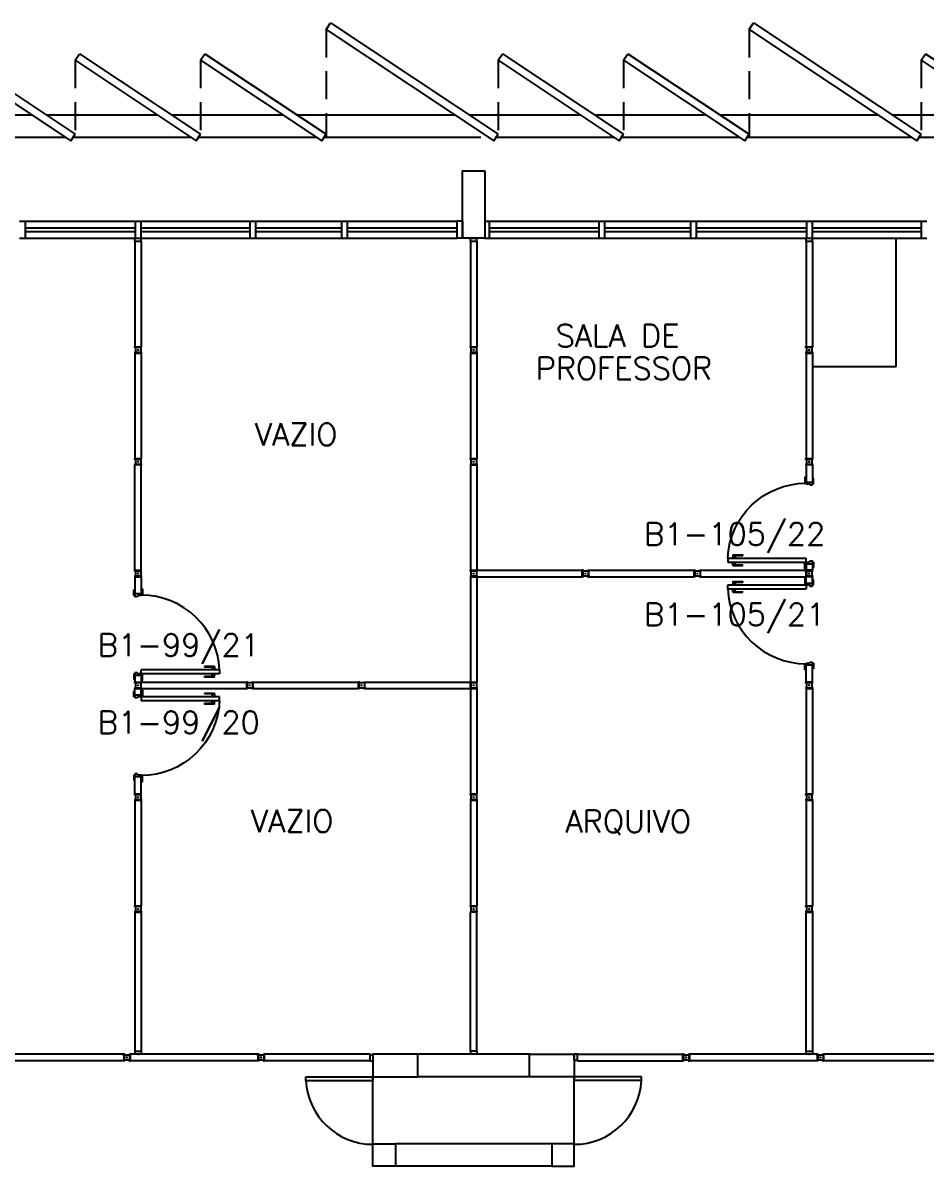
# Model space of a CAD drawing. Header units: millimetres. Extents: x 4436 to 4619, y 1272 to 1428.
# Drawn here: x 4536.43 to 4544.51, y 1346.31 to 1356.53 of the extents above; entities that cross this region are included whole.
import ezdxf

# ---------------------------------------------------------------- set-up
doc = ezdxf.new("R2010")
doc.units = ezdxf.units.MM
doc.linetypes.add('HIDDEN', pattern=[0.375, 0.25, -0.125])
for name, color, linetype in [('ALV', 2, 'Continuous'), ('ALVV', 1, 'Continuous'), ('DIV2', 2, 'Continuous'), ('ENDEREÇO', 2, 'Continuous'), ('ESTR', 3, 'Continuous'), ('JANELA', 1, 'Continuous'), ('MACANETA', 2, 'Continuous'), ('PEÇAS', 1, 'Continuous'), ('PISO', 1, 'Continuous'), ('PORTA', 2, 'Continuous'), ('PROJ', 1, 'HIDDEN'), ('TEXTO', 2, 'Continuous')]:
    doc.layers.add(name, color=color, linetype=linetype)
doc.styles.add('UNB1-100', font='simplex.shx', dxfattribs={"height": 0.2})

# ---------------------------------------------------------------- blocks, each defined once
blk = doc.blocks.new('DIV12')
for p, q in [((-0.0051, 0), (0.0051, 0)), ((0, -0.0051), (0, 0.0051)), ((0.0285, 0.0285), (1.1715, 0.0285)), ((0.0285, -0.0285), (0.0285, 0.0285)), ((1.1715, -0.0285), (1.1715, 0.0285)), ((1.1949, 0), (1.2051, 0)), ((1.2, -0.0051), (1.2, 0.0051)), ((0.0285, -0.0285), (1.1715, -0.0285))]:
    blk.add_line(p, q)
blk = doc.blocks.new('DIV10')
for p, q in [((-0.0051, 0), (0.0051, 0)), ((0, -0.0051), (0, 0.0051)), ((0.0285, 0.0285), (0.9715, 0.0285)), ((0.0285, -0.0285), (0.0285, 0.0285)), ((0.9715, -0.0285), (0.9715, 0.0285)), ((0.9949, 0), (1.0051, 0)), ((1, -0.0051), (1, 0.0051)), ((0.0285, -0.0285), (0.9715, -0.0285))]:
    blk.add_line(p, q)
blk = doc.blocks.new('MTT')
for p, q in [((-0.029, 0.018), (-0.029, 0.029)), ((-0.019, 0.029), (-0.029, 0.029)), ((-0.024, 0.018), (-0.029, 0.018)), ((-0.024, 0.018), (-0.024, -0.019)), ((-0.019, 0.024), (-0.019, 0.029)), ((-0.019, 0.024), (0.018, 0.024)), ((-0.005, 0), (0.005, 0)), ((0, -0.005), (0, 0.005)), ((0.018, 0.024), (0.018, 0.029)), ((0.018, 0.029), (0.029, 0.029)), ((0.024, 0.018), (0.029, 0.018)), ((0.024, 0.018), (0.024, -0.019)), ((0.029, 0.018), (0.029, 0.029)), ((-0.029, -0.019), (-0.024, -0.019)), ((-0.029, -0.019), (-0.029, -0.029)), ((-0.019, -0.029), (-0.029, -0.029)), ((0.018, -0.024), (-0.019, -0.024)), ((-0.019, -0.024), (-0.019, -0.029)), ((0.018, -0.024), (0.018, -0.029)), ((0.018, -0.029), (0.029, -0.029)), ((0.029, -0.019), (0.024, -0.019)), ((0.029, -0.019), (0.029, -0.029))]:
    blk.add_line(p, q)
blk = doc.blocks.new('IMTT')
for p, q in [((-0.005, 0), (0.005, 0)), ((0.029, 0.029), (0, 0.029)), ((0, -0.028), (0, 0.029)), ((0.029, -0.028), (0, -0.028))]:
    blk.add_line(p, q)
blk = doc.blocks.new('DIV13')
for p, q in [((-0.029, 1.272), (-0.029, 0.028)), ((-0.029, 1.272), (0.028, 1.272)), ((-0.005, 1.3), (0.005, 1.3)), ((0, 1.305), (0, 1.295)), ((0.028, 1.272), (0.028, 0.028)), ((-0.029, 0.028), (0.028, 0.028)), ((-0.005, 0), (0.005, 0)), ((0.005, 0), (-0.005, 0)), ((0.005, 0), (-0.005, 0)), ((0, 0.005), (0, -0.005)), ((0, 0.005), (0, -0.005)), ((0, 0.005), (0, -0.005))]:
    blk.add_line(p, q)
blk = doc.blocks.new('DOOR70')
at = {"layer": 'MACANETA', "color": 1}
for p, q in [((-0.015, -0.565), (-0.01, -0.565)), ((-0.015, -0.655), (-0.015, -0.565)), ((-0.01, -0.655), (-0.01, -0.565)), ((0.08, -0.565), (0.075, -0.565)), ((0.075, -0.655), (0.075, -0.565)), ((0.08, -0.655), (0.08, -0.565)), ((-0.015, -0.655), (0.012, -0.655)), ((-0.01, -0.635), (0.012, -0.635)), ((0.012, -0.663), (0.012, -0.628)), ((0.012, -0.628), (0.015, -0.628)), ((0.012, -0.663), (0.015, -0.663)), ((0.053, -0.628), (0.05, -0.628)), ((0.053, -0.663), (0.05, -0.663)), ((0.053, -0.663), (0.053, -0.628)), ((0.075, -0.635), (0.053, -0.635)), ((0.08, -0.655), (0.053, -0.655))]:
    blk.add_line(p, q, dxfattribs=at)
at = {"layer": 'PORTA'}
for p, q in [((0.015, -0.7), (0.015, 0)), ((0.015, 0), (0.05, 0)), ((0.05, -0.7), (0.05, 0)), ((0.05, -0.7), (0.015, -0.7))]:
    blk.add_line(p, q, dxfattribs=at)
at = {"layer": 'PORTA', "color": 1}
blk.add_arc((0.02, 0), 0.7, 272.4563, 0, dxfattribs=at)

msp = doc.modelspace()

# ---------------------------------------------------------------- linework, layer by layer
at = {"layer": 'ALV'}
for p, q in [((4535.40201, 1356.53201), (4536.90181, 1355.53673)), ((4539.14531, 1356.47369), (4539.18401, 1356.53201)), ((4539.18401, 1356.53201), (4540.68381, 1355.53673)), ((4542.92731, 1356.47369), (4542.96601, 1356.53201)), ((4542.96601, 1356.53201), (4544.46581, 1355.53673)), ((4535.36331, 1356.47369), (4536.86311, 1355.4784)), ((4539.14531, 1356.47369), (4540.64511, 1355.4784)), ((4542.92731, 1356.47369), (4544.42711, 1355.4784)), ((4536.90181, 1356.19722), (4536.94052, 1356.25555)), ((4536.90181, 1356.19722), (4537.985, 1355.4784)), ((4536.94052, 1356.25555), (4538.02371, 1355.53673)), ((4538.02371, 1356.19722), (4538.06241, 1356.25555)), ((4538.02371, 1356.19722), (4539.1069, 1355.4784)), ((4538.06241, 1356.25555), (4539.1456, 1355.53673)), ((4540.68351, 1356.19722), (4540.72222, 1356.25555)), ((4540.68351, 1356.19722), (4541.7667, 1355.4784)), ((4540.72222, 1356.25555), (4541.80541, 1355.53673)), ((4541.80541, 1356.19722), (4541.84412, 1356.25555)), ((4541.80541, 1356.19722), (4542.8886, 1355.4784)), ((4541.84412, 1356.25555), (4542.92731, 1355.53673)), ((4544.46581, 1356.19722), (4544.50452, 1356.25555)), ((4544.46581, 1356.19722), (4545.549, 1355.4784)), ((4544.50452, 1356.25555), (4545.58771, 1355.53673)), ((4536.86311, 1355.4784), (4536.90181, 1355.53673)), ((4537.985, 1355.4784), (4538.02371, 1355.53673)), ((4539.1069, 1355.4784), (4539.1456, 1355.53673)), ((4540.64511, 1355.4784), (4540.68381, 1355.53673)), ((4541.7667, 1355.4784), (4541.80541, 1355.53673)), ((4542.8886, 1355.4784), (4542.92731, 1355.53673)), ((4544.42711, 1355.4784), (4544.46581, 1355.53673)), ((4536.40441, 1354.75756), (4536.45441, 1354.75756)), ((4536.45441, 1354.75756), (4536.45441, 1354.60756)), ((4537.43941, 1354.75756), (4537.43941, 1354.60756)), ((4537.43941, 1354.75756), (4537.48941, 1354.75756)), ((4537.48941, 1354.75756), (4537.48941, 1354.60756)), ((4538.46441, 1354.75756), (4538.51441, 1354.75756)), ((4538.46441, 1354.75756), (4538.46441, 1354.60756)), ((4538.51441, 1354.75756), (4538.51441, 1354.60756)), ((4539.28441, 1354.75756), (4539.33441, 1354.75756)), ((4539.28441, 1354.75756), (4539.28441, 1354.60756)), ((4539.33441, 1354.75756), (4539.33441, 1354.60756)), ((4540.31441, 1354.75756), (4540.31441, 1354.60756)), ((4540.36441, 1354.75756), (4540.31441, 1354.75756)), ((4540.36441, 1354.75756), (4540.36441, 1354.60756)), ((4540.56441, 1354.75756), (4540.56441, 1354.60756)), ((4540.56441, 1354.75756), (4540.60441, 1354.75756)), ((4540.60441, 1354.75756), (4540.60441, 1354.60756)), ((4541.58441, 1354.75756), (4541.63441, 1354.75756)), ((4541.58441, 1354.75756), (4541.58441, 1354.60756)), ((4541.63441, 1354.75756), (4541.63441, 1354.60756)), ((4542.40441, 1354.75756), (4542.45441, 1354.75756)), ((4542.40441, 1354.75756), (4542.40441, 1354.60756)), ((4542.45441, 1354.75756), (4542.45441, 1354.60756)), ((4543.43941, 1354.75756), (4543.43941, 1354.60756)), ((4543.43941, 1354.75756), (4543.48941, 1354.75756)), ((4543.48941, 1354.75756), (4543.48941, 1354.60756)), ((4544.46441, 1354.75756), (4544.51441, 1354.75756)), ((4544.46441, 1354.75756), (4544.46441, 1354.60756)), ((4536.40441, 1354.60756), (4536.45441, 1354.60756)), ((4537.43941, 1354.60756), (4537.48941, 1354.60756)), ((4538.46441, 1354.60756), (4538.51441, 1354.60756)), ((4539.28441, 1354.60756), (4539.33441, 1354.60756)), ((4540.36441, 1354.60756), (4540.31441, 1354.60756)), ((4540.56441, 1354.60756), (4540.60441, 1354.60756)), ((4541.58441, 1354.60756), (4541.63441, 1354.60756)), ((4542.40441, 1354.60756), (4542.45441, 1354.60756)), ((4543.43941, 1354.60756), (4543.48941, 1354.60756)), ((4544.46441, 1354.60756), (4544.51441, 1354.60756)), ((4540.96441, 1347.30756), (4539.96441, 1347.30756)), ((4540.96441, 1347.10756), (4539.96441, 1347.10756)), ((4541.16441, 1346.50756), (4539.76441, 1346.50756)), ((4541.16441, 1346.30756), (4539.76441, 1346.30756))]:
    msp.add_line(p, q, dxfattribs=at)
at = {"layer": 'DIV2'}
for p, q in [((4543.46951, 1352.60756), (4543.45931, 1352.60756)), ((4543.46441, 1352.61266), (4543.46441, 1352.60246)), ((4543.49291, 1352.57906), (4543.43591, 1352.57906)), ((4543.43591, 1352.57906), (4543.43591, 1352.42506)), ((4543.49291, 1352.57906), (4543.49291, 1352.42506)), ((4543.42591, 1352.47006), (4543.42591, 1352.42006)), ((4543.43591, 1352.47006), (4543.42591, 1352.47006)), ((4543.42591, 1352.42006), (4543.43591, 1352.42006)), ((4543.43591, 1352.42506), (4543.43591, 1352.42006)), ((4543.43591, 1352.42506), (4543.49291, 1352.42506)), ((4543.43591, 1352.42006), (4543.43591, 1352.41006)), ((4543.43591, 1352.41006), (4543.47091, 1352.41006)), ((4543.47091, 1352.41006), (4543.47091, 1352.40006)), ((4543.47091, 1352.40006), (4543.49291, 1352.40006)), ((4543.50291, 1352.46006), (4543.49291, 1352.46006)), ((4543.49291, 1352.42506), (4543.49291, 1352.41006)), ((4543.49291, 1352.41006), (4543.50291, 1352.41006)), ((4543.49291, 1352.40006), (4543.49291, 1352.41006)), ((4543.50291, 1352.41006), (4543.50291, 1352.46006)), ((4543.42591, 1351.70006), (4543.43591, 1351.70006)), ((4543.42591, 1351.65006), (4543.42591, 1351.70006)), ((4543.43591, 1351.71006), (4543.47091, 1351.71006)), ((4543.43591, 1351.70006), (4543.43591, 1351.71006)), ((4543.43591, 1351.69506), (4543.43591, 1351.70006)), ((4543.43591, 1351.69506), (4543.43591, 1351.63606)), ((4543.43591, 1351.69506), (4543.49291, 1351.69506)), ((4543.47091, 1351.72006), (4543.49291, 1351.72006)), ((4543.47091, 1351.71006), (4543.47091, 1351.72006)), ((4543.49291, 1351.72006), (4543.49291, 1351.71006)), ((4543.49291, 1351.69506), (4543.49291, 1351.71006)), ((4543.49291, 1351.71006), (4543.50291, 1351.71006)), ((4543.49291, 1351.69506), (4543.49291, 1351.63606)), ((4543.50291, 1351.71006), (4543.50291, 1351.66006)), ((4537.43591, 1351.57906), (4537.49291, 1351.57906)), ((4537.43591, 1351.57906), (4537.43591, 1351.42506)), ((4537.45931, 1351.60756), (4537.46951, 1351.60756)), ((4537.46441, 1351.61266), (4537.46441, 1351.60246)), ((4537.49291, 1351.57906), (4537.49291, 1351.42506)), ((4543.43591, 1351.65006), (4543.42591, 1351.65006)), ((4543.49291, 1351.63606), (4543.43591, 1351.63606)), ((4543.49291, 1351.57906), (4543.43591, 1351.57906)), ((4543.43591, 1351.52006), (4543.43591, 1351.57906)), ((4543.46951, 1351.60756), (4543.45931, 1351.60756)), ((4543.46951, 1351.60756), (4543.45931, 1351.60756)), ((4543.46441, 1351.60246), (4543.46441, 1351.61266)), ((4543.46441, 1351.61266), (4543.46441, 1351.60246)), ((4543.50291, 1351.66006), (4543.49291, 1351.66006)), ((4543.49291, 1351.52006), (4543.49291, 1351.57906)), ((4537.49291, 1351.47006), (4537.50291, 1351.47006)), ((4537.50291, 1351.47006), (4537.50291, 1351.42006)), ((4543.42591, 1351.56506), (4543.42591, 1351.51506)), ((4543.43591, 1351.56506), (4543.42591, 1351.56506)), ((4543.42591, 1351.51506), (4543.43591, 1351.51506)), ((4543.43591, 1351.52006), (4543.43591, 1351.51506)), ((4543.43591, 1351.52006), (4543.49291, 1351.52006)), ((4543.43591, 1351.51506), (4543.43591, 1351.50506)), ((4543.43591, 1351.50506), (4543.47091, 1351.50506)), ((4543.47091, 1351.50506), (4543.47091, 1351.49506)), ((4543.47091, 1351.49506), (4543.49291, 1351.49506)), ((4543.50291, 1351.55506), (4543.49291, 1351.55506)), ((4543.49291, 1351.52006), (4543.49291, 1351.50506)), ((4543.49291, 1351.50506), (4543.50291, 1351.50506)), ((4543.49291, 1351.49506), (4543.49291, 1351.50506)), ((4543.50291, 1351.50506), (4543.50291, 1351.55506)), ((4537.42591, 1351.46006), (4537.43591, 1351.46006)), ((4537.42591, 1351.41006), (4537.42591, 1351.46006)), ((4537.43591, 1351.41006), (4537.42591, 1351.41006)), ((4537.43591, 1351.42506), (4537.43591, 1351.41006)), ((4537.49291, 1351.42506), (4537.43591, 1351.42506)), ((4537.43591, 1351.40006), (4537.43591, 1351.41006)), ((4537.45791, 1351.40006), (4537.43591, 1351.40006)), ((4537.45791, 1351.41006), (4537.45791, 1351.40006)), ((4537.49291, 1351.41006), (4537.45791, 1351.41006)), ((4537.49291, 1351.42506), (4537.49291, 1351.42006)), ((4537.49291, 1351.42006), (4537.49291, 1351.41006)), ((4537.50291, 1351.42006), (4537.49291, 1351.42006)), ((4543.42591, 1350.79506), (4543.43591, 1350.79506)), ((4543.42591, 1350.74506), (4543.42591, 1350.79506)), ((4543.43591, 1350.80506), (4543.47091, 1350.80506)), ((4543.43591, 1350.79506), (4543.43591, 1350.80506)), ((4543.43591, 1350.79006), (4543.43591, 1350.79506)), ((4543.43591, 1350.63606), (4543.43591, 1350.79006)), ((4543.43591, 1350.79006), (4543.49291, 1350.79006)), ((4543.47091, 1350.81506), (4543.49291, 1350.81506)), ((4543.47091, 1350.80506), (4543.47091, 1350.81506)), ((4543.49291, 1350.81506), (4543.49291, 1350.80506)), ((4543.49291, 1350.79006), (4543.49291, 1350.80506)), ((4543.49291, 1350.80506), (4543.50291, 1350.80506)), ((4543.49291, 1350.63606), (4543.49291, 1350.79006)), ((4543.50291, 1350.75506), (4543.49291, 1350.75506)), ((4543.50291, 1350.80506), (4543.50291, 1350.75506)), ((4537.42591, 1350.71006), (4537.42591, 1350.66006)), ((4537.43591, 1350.71006), (4537.42591, 1350.71006)), ((4537.42591, 1350.66006), (4537.43591, 1350.66006)), ((4537.43591, 1350.72006), (4537.43591, 1350.71006)), ((4537.45791, 1350.72006), (4537.43591, 1350.72006)), ((4537.43591, 1350.69506), (4537.43591, 1350.71006)), ((4537.43591, 1350.69506), (4537.43591, 1350.63606)), ((4537.49291, 1350.69506), (4537.43591, 1350.69506)), ((4537.45791, 1350.71006), (4537.45791, 1350.72006)), ((4537.49291, 1350.71006), (4537.45791, 1350.71006)), ((4537.49291, 1350.70006), (4537.49291, 1350.71006)), ((4537.49291, 1350.69506), (4537.49291, 1350.70006)), ((4537.50291, 1350.70006), (4537.49291, 1350.70006)), ((4537.49291, 1350.69506), (4537.49291, 1350.63606)), ((4537.49291, 1350.65006), (4537.50291, 1350.65006)), ((4537.50291, 1350.65006), (4537.50291, 1350.70006)), ((4543.43591, 1350.74506), (4543.42591, 1350.74506)), ((4537.42591, 1350.55506), (4537.43591, 1350.55506)), ((4537.42591, 1350.50506), (4537.42591, 1350.55506)), ((4537.43591, 1350.63606), (4537.49291, 1350.63606)), ((4537.43591, 1350.52006), (4537.43591, 1350.57906)), ((4537.43591, 1350.57906), (4537.49291, 1350.57906)), ((4537.45931, 1350.60756), (4537.46951, 1350.60756)), ((4537.45931, 1350.60756), (4537.46951, 1350.60756)), ((4537.46441, 1350.61266), (4537.46441, 1350.60246)), ((4537.46441, 1350.60246), (4537.46441, 1350.61266)), ((4537.49291, 1350.52006), (4537.49291, 1350.57906)), ((4537.49291, 1350.56506), (4537.50291, 1350.56506)), ((4537.50291, 1350.56506), (4537.50291, 1350.51506)), ((4543.49291, 1350.63606), (4543.43591, 1350.63606)), ((4543.46951, 1350.60756), (4543.45931, 1350.60756)), ((4543.46441, 1350.60246), (4543.46441, 1350.61266)), ((4537.43591, 1350.50506), (4537.42591, 1350.50506)), ((4537.43591, 1350.52006), (4537.43591, 1350.50506)), ((4537.49291, 1350.52006), (4537.43591, 1350.52006)), ((4537.43591, 1350.49506), (4537.43591, 1350.50506)), ((4537.45791, 1350.49506), (4537.43591, 1350.49506)), ((4537.45791, 1350.50506), (4537.45791, 1350.49506)), ((4537.49291, 1350.50506), (4537.45791, 1350.50506)), ((4537.49291, 1350.52006), (4537.49291, 1350.51506)), ((4537.49291, 1350.51506), (4537.49291, 1350.50506)), ((4537.50291, 1350.51506), (4537.49291, 1350.51506)), ((4537.42591, 1349.80506), (4537.42591, 1349.75506)), ((4537.43591, 1349.80506), (4537.42591, 1349.80506)), ((4537.42591, 1349.75506), (4537.43591, 1349.75506)), ((4537.43591, 1349.81506), (4537.43591, 1349.80506)), ((4537.45791, 1349.81506), (4537.43591, 1349.81506)), ((4537.43591, 1349.79006), (4537.43591, 1349.80506)), ((4537.43591, 1349.63606), (4537.43591, 1349.79006)), ((4537.49291, 1349.79006), (4537.43591, 1349.79006)), ((4537.45791, 1349.80506), (4537.45791, 1349.81506)), ((4537.49291, 1349.80506), (4537.45791, 1349.80506)), ((4537.49291, 1349.79506), (4537.49291, 1349.80506)), ((4537.49291, 1349.79006), (4537.49291, 1349.79506)), ((4537.50291, 1349.79506), (4537.49291, 1349.79506)), ((4537.49291, 1349.63606), (4537.49291, 1349.79006)), ((4537.49291, 1349.74506), (4537.50291, 1349.74506)), ((4537.50291, 1349.74506), (4537.50291, 1349.79506)), ((4537.43591, 1349.63606), (4537.49291, 1349.63606)), ((4537.45931, 1349.60756), (4537.46951, 1349.60756)), ((4537.46441, 1349.60246), (4537.46441, 1349.61266)), ((4541.36951, 1347.27906), (4541.35931, 1347.27906)), ((4541.36441, 1347.28416), (4541.36441, 1347.27396)), ((4542.12153, 1347.30756), (4542.12153, 1347.30956)), ((4542.12153, 1347.24856), (4542.12153, 1347.25056))]:
    msp.add_line(p, q, dxfattribs=at)
at = {"layer": 'ESTR'}
for points in [[(4540.56441, 1355.20757), (4540.56441, 1354.60757), (4540.36441, 1354.60757), (4540.36441, 1355.20757)], [(4539.56441, 1347.30756), (4539.56441, 1347.10756), (4539.96441, 1347.10756), (4539.96441, 1347.30756)], [(4541.36441, 1347.30756), (4541.36441, 1347.10756), (4540.96441, 1347.10756), (4540.96441, 1347.30756)], [(4539.76441, 1346.50756), (4539.76441, 1346.30756), (4539.56441, 1346.30756), (4539.56441, 1346.50756)], [(4541.16441, 1346.50756), (4541.16441, 1346.30756), (4541.36441, 1346.30756), (4541.36441, 1346.50756)]]:
    msp.add_lwpolyline(points, close=True, dxfattribs=at)
at = {"layer": 'JANELA', "color": 1}
for p, q in [((4536.45441, 1354.75756), (4537.43941, 1354.75756)), ((4537.48941, 1354.75756), (4538.46441, 1354.75756)), ((4538.51441, 1354.75756), (4539.28441, 1354.75756)), ((4539.33441, 1354.75756), (4540.31441, 1354.75756)), ((4540.60441, 1354.75756), (4541.58441, 1354.75756)), ((4541.63441, 1354.75756), (4542.40441, 1354.75756)), ((4542.45441, 1354.75756), (4543.43941, 1354.75756)), ((4543.48941, 1354.75756), (4544.46441, 1354.75756)), ((4536.45441, 1354.69756), (4537.43941, 1354.69756)), ((4536.45441, 1354.66756), (4537.43941, 1354.66756)), ((4537.48941, 1354.69756), (4538.46441, 1354.69756)), ((4537.48941, 1354.66756), (4538.46441, 1354.66756)), ((4538.51441, 1354.69756), (4539.28441, 1354.69756)), ((4538.51441, 1354.66756), (4539.28441, 1354.66756)), ((4539.33441, 1354.69756), (4540.31441, 1354.69756)), ((4539.33441, 1354.66756), (4540.31441, 1354.66756)), ((4540.60441, 1354.69756), (4541.58441, 1354.69756)), ((4540.60441, 1354.66756), (4541.58441, 1354.66756)), ((4541.63441, 1354.69756), (4542.40441, 1354.69756)), ((4541.63441, 1354.66756), (4542.40441, 1354.66756)), ((4542.45441, 1354.69756), (4543.43941, 1354.69756)), ((4542.45441, 1354.66756), (4543.43941, 1354.66756)), ((4543.48941, 1354.69756), (4544.46441, 1354.69756)), ((4543.48941, 1354.66756), (4544.46441, 1354.66756)), ((4536.45441, 1354.60756), (4537.43941, 1354.60756)), ((4537.48941, 1354.60756), (4538.46441, 1354.60756)), ((4538.51441, 1354.60756), (4539.28441, 1354.60756)), ((4539.33441, 1354.60756), (4540.31441, 1354.60756)), ((4540.60441, 1354.60756), (4541.58441, 1354.60756)), ((4541.63441, 1354.60756), (4542.40441, 1354.60756)), ((4542.45441, 1354.60756), (4543.43941, 1354.60756)), ((4543.48941, 1354.60756), (4544.46441, 1354.60756))]:
    msp.add_line(p, q, dxfattribs=at)
at = {"layer": 'PEÇAS'}
for p, q in [((4544.24291, 1353.45756), (4544.24291, 1354.60756)), ((4543.49291, 1353.45756), (4544.24291, 1353.45756))]:
    msp.add_line(p, q, dxfattribs=at)
at = {"layer": 'PISO'}
for p, q in [((4536.51778, 1355.70756), (4535.10587, 1355.70756)), ((4537.63968, 1355.70756), (4536.64438, 1355.70756)), ((4538.76157, 1355.70756), (4537.76627, 1355.70756)), ((4540.29978, 1355.70756), (4538.88817, 1355.70756)), ((4541.42138, 1355.70756), (4540.42608, 1355.70756)), ((4542.54327, 1355.70756), (4541.54797, 1355.70756)), ((4544.08178, 1355.70756), (4542.66987, 1355.70756)), ((4545.20368, 1355.70756), (4544.20838, 1355.70756)), ((4536.81916, 1355.50756), (4535.34395, 1355.50756)), ((4537.94106, 1355.50756), (4536.88246, 1355.50756)), ((4539.06295, 1355.50756), (4538.00436, 1355.50756)), ((4540.52841, 1355.50756), (4539.12625, 1355.50756)), ((4541.72276, 1355.50756), (4540.66416, 1355.50756)), ((4542.84465, 1355.50756), (4541.78606, 1355.50756)), ((4544.38316, 1355.50756), (4542.90795, 1355.50756)), ((4545.50506, 1355.50756), (4544.44646, 1355.50756))]:
    msp.add_line(p, q, dxfattribs=at)
at = {"layer": 'PORTA'}
for p, q in [((4538.96441, 1347.10756), (4539.56441, 1347.10756)), ((4538.96441, 1347.07256), (4538.96441, 1347.10756)), ((4538.96441, 1347.07256), (4538.96441, 1347.10756)), ((4538.96441, 1347.07256), (4539.56441, 1347.07256)), ((4539.56441, 1347.10756), (4539.56441, 1347.07256)), ((4539.56441, 1347.10756), (4539.56441, 1347.07256)), ((4541.96442, 1347.10756), (4541.36441, 1347.10756)), ((4541.36441, 1347.10756), (4541.36441, 1347.07256)), ((4541.36441, 1347.10756), (4541.36441, 1347.07256)), ((4541.96442, 1347.07256), (4541.36441, 1347.07256)), ((4541.96442, 1347.07256), (4541.96442, 1347.10756)), ((4541.96442, 1347.07256), (4541.96442, 1347.10756))]:
    msp.add_line(p, q, dxfattribs=at)
at = {"layer": 'PORTA', "color": 2}
for p, q in [((4539.56441, 1346.50756), (4539.56441, 1347.10756)), ((4541.36441, 1346.50756), (4541.36441, 1347.10756))]:
    msp.add_line(p, q, dxfattribs=at)
at = {"layer": 'PORTA', "color": 1}
for centre, start, end in [((4539.56441, 1347.10256), 182.865991, 270), ((4541.36441, 1347.10256), 270, 357.134009)]:
    msp.add_arc(centre, 0.60001, start, end, dxfattribs=at)
at = {"layer": 'PROJ', "linetype": 'HIDDEN'}
for p, q in [((4539.14531, 1356.47369), (4539.14531, 1355.50756)), ((4542.92731, 1356.47369), (4542.92731, 1355.50756)), ((4536.90181, 1356.19722), (4536.90181, 1355.50756)), ((4538.02371, 1356.19722), (4538.02371, 1355.50756)), ((4540.68351, 1356.19722), (4540.68351, 1355.50756)), ((4541.80541, 1356.19722), (4541.80541, 1355.50756)), ((4544.46581, 1356.19722), (4544.46581, 1355.50756))]:
    msp.add_line(p, q, dxfattribs=at)

# ---------------------------------------------------------------- block references
at = {"layer": 'ALVV', "extrusion": (0, 0, -1), "zscale": -1, "rotation": 90}
msp.add_blockref('DOOR70', (-4543.43591, 1351.69506), dxfattribs=at)
at = {"layer": 'ALVV'}
for p, rotation in [((4543.43591, 1351.52006), 270.0000000051447), ((4537.49291, 1350.69506), 90.00000000514466)]:
    msp.add_blockref('DOOR70', p, dxfattribs=dict(at, rotation=rotation))
at = {"layer": 'ALVV', "xscale": -1, "rotation": 89.99999999485532}
msp.add_blockref('DOOR70', (4537.49291, 1350.52006), dxfattribs=at)
at = {"layer": 'DIV2'}
for name, p, rotation in [('DIV10', (4537.46441, 1354.60756), 270), ('IMTT', (4537.46441, 1354.60756), 270), ('DIV10', (4540.46441, 1354.60756), 270), ('IMTT', (4540.46441, 1354.60756), 270), ('DIV10', (4543.46441, 1354.60756), 270), ('IMTT', (4543.46441, 1354.60756), 270), ('DIV10', (4537.46441, 1353.60756), 270), ('DIV10', (4540.46441, 1353.60756), 270), ('DIV10', (4543.46441, 1353.60756), 270), ('DIV10', (4537.46441, 1351.6074), 90), ('DIV10', (4540.46441, 1352.60756), 270), ('DIV10', (4540.46441, 1351.60756), 270), ('DIV10', (4540.46441, 1350.60756), 270), ('DIV10', (4543.46441, 1350.60756), 270), ('DIV10', (4537.46441, 1349.60756), 270), ('DIV10', (4540.46441, 1349.60756), 270), ('DIV10', (4543.46441, 1349.60756), 270), ('DIV13', (4540.46441, 1348.60756), 180), ('DIV12', (4537.36441, 1347.27906), 180), ('DIV12', (4538.56441, 1347.27906), 180), ('IMTT', (4537.46441, 1347.30756), 90), ('DIV10', (4539.56441, 1347.27906), 180), ('IMTT', (4539.56441, 1347.27906), 180), ('IMTT', (4540.46441, 1347.30751), 90), ('DIV12', (4543.56441, 1347.27906), 180), ('IMTT', (4543.46441, 1347.30756), 90), ('DIV12', (4544.76441, 1347.27906), 180)]:
    msp.add_blockref(name, p, dxfattribs=dict(at, rotation=rotation))
for name, p in [('MTT', (4537.46441, 1353.60756)), ('MTT', (4540.46441, 1353.60756)), ('MTT', (4543.46441, 1353.60756)), ('MTT', (4537.46441, 1352.60756)), ('MTT', (4540.46441, 1352.60756)), ('MTT', (4543.46441, 1352.60756)), ('MTT', (4537.46441, 1351.60756)), ('MTT', (4540.46441, 1351.60756)), ('DIV10', (4540.46441, 1351.60756)), ('MTT', (4541.46441, 1351.60756)), ('DIV10', (4541.46441, 1351.60756)), ('MTT', (4542.46441, 1351.60756)), ('DIV10', (4542.46441, 1351.60756)), ('MTT', (4543.46441, 1351.60756)), ('MTT', (4537.46441, 1350.60756)), ('DIV10', (4537.46441, 1350.60756)), ('MTT', (4538.46441, 1350.60756)), ('DIV10', (4538.46441, 1350.60756)), ('MTT', (4539.46441, 1350.60756)), ('DIV10', (4539.46441, 1350.60756)), ('MTT', (4540.46441, 1350.60756)), ('MTT', (4543.46441, 1350.60756)), ('MTT', (4537.46441, 1349.60756)), ('MTT', (4540.46441, 1349.60756)), ('MTT', (4543.46441, 1349.60756)), ('MTT', (4537.46441, 1348.60756)), ('DIV13', (4537.46441, 1347.30751)), ('MTT', (4540.46441, 1348.60756)), ('MTT', (4543.46441, 1348.60756)), ('DIV13', (4543.46441, 1347.30751)), ('MTT', (4537.36441, 1347.27906)), ('MTT', (4538.56441, 1347.27906)), ('DIV10', (4541.36441, 1347.27906)), ('IMTT', (4541.36441, 1347.27906)), ('MTT', (4542.36441, 1347.27906)), ('MTT', (4543.56441, 1347.27906))]:
    msp.add_blockref(name, p, dxfattribs=at)

# ---------------------------------------------------------------- texts
at = {"layer": 'ENDEREÇO', "style": 'UNB1-100'}
for s, p in [('B1-105/22', (4541.98808, 1351.86047)), ('B1-105/21', (4541.98808, 1351.14121)), ('B1-99/21', (4537.10409, 1350.86767)), ('B1-99/20', (4537.10409, 1350.17555))]:
    msp.add_text(s, height=0.2, dxfattribs=at).set_placement(p)
at = {"layer": 'TEXTO', "style": 'UNB1-100'}
for s, p in [('SALA DE', (4541.19801, 1353.63418)), ('PROFESSOR', (4541.01963, 1353.34257)), ('VAZIO', (4538.50872, 1352.75098)), ('VAZIO', (4538.47361, 1349.29434)), ('ARQUIVO', (4541.28525, 1349.29096))]:
    msp.add_text(s, height=0.2, dxfattribs=at).set_placement(p)

doc.saveas('drawing.dxf')
